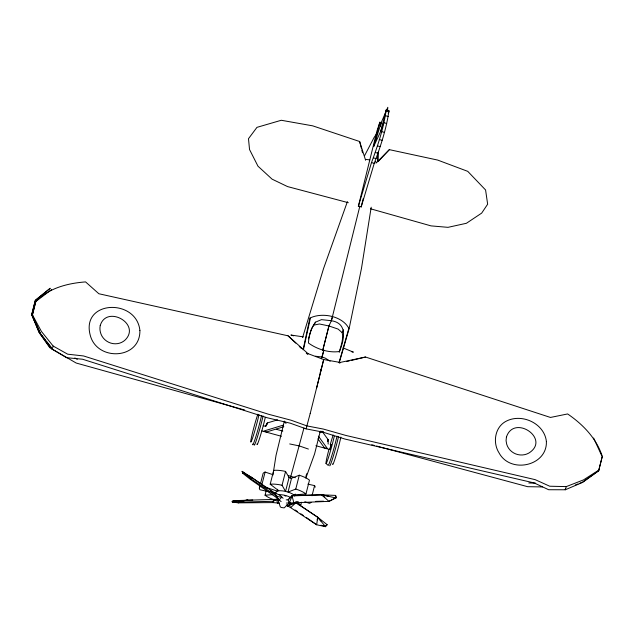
<?xml version="1.0" encoding="UTF-8"?>
<svg xmlns="http://www.w3.org/2000/svg" width="634" height="634" viewBox="0 0 634 634"><rect width="100%" height="100%" fill="white"/><g stroke="black" fill="none" stroke-linecap="round" stroke-linejoin="round"><path stroke-width="0.95" d="M378.062 161.068L378.141 152.176M377.587 161.678L377.801 152.889M387.556 110.332L387.81 107.305L381.232 122.592L373.664 146.589L380.788 131.159L383.142 123.915M330.591 446.399L331.297 444.355L329.894 449.268M327.873 441.343L328.079 439.576L321.969 431.183M325.527 526.696L317.705 517.241L316.667 524.77L325.527 526.696L327.16 524.714L317.705 517.241L295.547 502.405L317.705 517.241L320.875 520.974M273.183 473.463L276.036 455.331L284.254 421.555M371.199 207.215L361.483 268.372L349.144 328.586L339.198 362.767M317.23 519.88L317.705 517.241M358.353 206.296L371.5 162.581C377.816 145.551 383.744 127.917 386.177 109.951L388.935 110.712C386.502 128.67 380.574 146.311 374.258 163.334L361.261 206.724L358.353 206.296L376.937 131.04L379.853 122.219L381.232 122.592L380.495 126.404M303.084 349.794L309.923 317.84M303.48 349.421L310.454 317.864C322.397 312.142 342.487 316.112 348.866 328.388L339.039 362.656M329.965 448.88L330.409 447.073M316.604 388.182L323.681 359.533L307.997 353.637L288.066 335.814L98.864 293.748L85.574 281.908C67.45 283.271 49.103 288.09 35.876 301.221L32.223 315.669L40.6 333.888L52.186 349.223L66.602 357.695L82.547 359.232L267.461 417.822L290.348 423.219L306.087 428.869L322.484 432.016L344.92 439.045L534.137 482.934L548.656 489.733L565.298 489.773L582.662 482.371L598.639 470.816L602.3 456.369C596.436 438.324 583.018 424.487 567.628 413.947L550.463 417.449L365.525 357.029L340.133 362.442L323.697 359.541L310.2 413.534M331.416 320.733L359.779 206.454M361.111 207.056L363.242 198.521M320.313 431.128L314.583 453.92L305.842 478.091M31.732 314.646L35.227 300.548L50.213 288.272L35.393 300.199L31.732 314.646L39.229 332.628L49.761 347.67L76.151 363.02L244.732 410.024M32.223 315.669L35.876 301.221M320.218 372.649L321.161 368.845M327.635 441.319L328.079 439.576L328.166 444.085M598.639 470.816L602.3 456.369M259.354 488.18L260.059 485.414M260.526 483.568L262.872 474.351A17.245 5.444 14.3 0 1 265.099 472.053L273.381 474.818M261.818 484.962L265.099 472.053M274.403 499.877A17.245 5.444 14.3 0 1 265.044 495.225L266.217 490.613M278.754 490.787L270.203 484.21L273.714 470.38A17.245 5.444 14.3 0 1 285.562 471.427L289.064 477.576L285.546 491.405L282.051 485.256L285.562 471.427M277.692 489.258L277.216 491.104L264.346 486.809M373.664 146.589L379.853 122.219M331.36 320.717L321.462 319.639L315.55 322.143C311.032 328.024 308.972 335.798 308.409 342.994C317.008 349.231 328.895 353.098 339.491 351.505C344.032 340.038 348.24 323.316 331.368 320.717L328.935 325.963L322.666 350.626L328.943 325.971L338.136 329.101L342.194 332.684C343.707 339.372 340.815 345.934 339.245 352.353M330.132 361.229L325.337 358.162L322.151 357.021L323.887 350.119L321.335 358.765M380.788 131.159L386.177 109.951M388.23 113.478L388.935 110.712M299.28 475.223L291.545 478.25L288.026 492.087L295.769 489.052L299.28 475.223A17.245 5.444 14.3 0 1 309.479 480.136L305.96 493.973L293.835 494.9M294.778 495.891L295.246 494.052M299.161 505.092A17.245 5.444 14.3 0 0 300.801 504.989L301.507 502.215M312.007 495.748L314.583 485.604L307.878 484.146M303.963 427.958L290.324 478.163M310.184 413.534L306.087 428.869M308.496 338.889L310.105 332.937M331.36 320.709L332.43 316.762M288.502 475.73L291.157 476.324M302.6 337.534L323.538 268.594L347.4 201.628M266.843 424.661L267.374 422.949L277.47 419.874M32.469 314.9L41.408 331.439L53.169 346.061L52.186 349.223L52.178 348.486M598.892 470.048L583.47 479.914L566.289 486.603L565.298 489.773L565.298 489.036M305.865 476.443L306.745 473.701M310.335 332.089L311.666 328.547L315.55 322.143M328.119 496.042L321.715 494.829L291.973 495.883L288.105 499.822L289.199 502.992L328.943 501.367L336.345 497.603L335.592 495.408L321.715 494.829L292.369 495.558L289.199 502.992L286.338 503.063M266.264 425.382L267.374 422.949L265.48 426.016M307.997 353.637L307.648 354.398L306.246 353.075M342.194 332.684L343.525 329.807M339.784 363.203L340.133 362.442M364.605 155.631L374.179 137.324L376.762 133.631M292.369 495.558L288.105 499.822L286.203 499.869M281.131 501.613L276.353 497.484L250.525 479.447L242.743 473.273L243.218 472.75L251.864 477.608L274.023 492.452L280.022 495.265L283.081 498.261M250.525 479.447L251.864 477.608L242.101 471.347L242.743 473.273M273.539 492.967L274.023 492.452L277.256 496.509L281.639 497.302L278.976 500.171L276.266 496.66M276.353 497.484L277.256 496.509L251.009 478.932L242.101 471.347M378.205 161.504L389.347 149.648L437.634 160.061L467.741 171.346L485.581 189.978L487.649 204.211L481.674 213.111L466.402 223.287L447.992 227.337L431.049 225.886L370.462 208.768M233.669 500.654L232.321 502.033L232.187 501.343L233.669 500.654L277.201 499.299L277.343 499.988M376.025 163.112L389.347 149.648M290.126 502.318L284.167 507.882L281.282 507.493L280.283 506.835L277.09 497.001M287.083 504.68L287.701 506.067L290.38 503.935L295.769 502.905L290.61 507.628L286.259 505.108M35.71 301.586L51.568 289.572M327.16 524.714L325.305 526.196L320.875 525.229M598.607 470.729L582.527 482.149L579.801 483.235M336.345 497.603L328.943 501.367L321.715 494.829L335.949 497.936L335.592 495.408M278.152 498.768L272.889 501.296L238.115 502.16L232.187 501.343L252.768 500.02M277.201 499.299L272.889 501.296L273.143 502.588L279.38 503.198M575.268 485.05L577.994 483.956M287.701 506.067L295.769 502.905M314.218 325.02L319.449 323.982L328.935 325.963M283.303 425.129L264.013 430.993L266.375 432.023L283.826 426.722M319.655 432.634L323.348 431.54M240.001 502.334L238.249 502.849L232.321 502.033L234.263 501.779M241.744 501.819L243.488 501.312M246.111 500.543L247.854 500.028L243.971 500.527M346.457 361.602L349.318 360.92M351.228 360.461L365.525 357.029M247.854 500.028L238.115 502.16L238.249 502.849L273.143 502.588M265.044 495.225L272.509 494.655M278.627 499.386L276.717 499.434L277.47 503.245M295.523 501.874L298.424 501.803M315.811 501.375L323.538 501.185M542.466 486.928L527.646 486.69L376.564 446.043M566.289 486.603L549.726 486.223L535.175 479.653L345.974 435.471L323.348 429.059L306.967 425.921L291.212 420.255L268.515 414.256L83.577 355.959L67.672 354.184L53.169 346.061M528.772 482.965L535.667 483.171M365.612 159.388L369.812 159.871M315.375 356.221L322.135 357.013M303.266 336.852L290.911 335.037L293.59 335.83M289.714 443.943L299.319 445.932L308.409 449.062M269.521 491.841L259.94 489.757A17.245 5.444 14.3 0 1 259.916 486.857M273.349 492.681L276.226 493.307M351.513 351.68L353.352 352.139L343.026 347.868M348.343 202.706L287.527 186.578L272.073 179.153L257.983 166.195L249.534 149.529L248.488 138.703L256.96 127.355L281.282 120.27L312.689 125.841L359.637 141.509L365.604 160.251M371.778 444.751L374.646 445.528M386.336 111.196L389.094 111.949M385.512 115.729L388.27 116.49M383.895 122.727L386.661 123.487M381.589 131.618L384.347 132.371M379.322 139.528L382.08 140.28M377.436 145.852L380.194 146.612M375.288 152.509L378.046 153.262M373.347 157.826L376.113 158.587M371.5 162.581L374.258 163.334M358.503 205.971L361.261 206.724M263.245 425.715L266.042 426.484M276.297 429.289L282.819 431.072M261.834 430.922L281.409 436.279M315.906 445.734L329.894 449.561M291.157 476.396L295.365 477.743M304.819 501.779L309.416 503.317A17.245 5.444 14.3 0 0 311.088 502.342M248.544 476.031L251.864 477.608L267.12 488.418M74.828 357.948L77.277 359.296M375.415 161.765L376.453 162.352M288.946 502.968L290.38 503.935L289.77 502.548M295.111 509.982L297.576 511.63M300.857 513.825L303.314 515.474M306.602 517.677L316.667 524.77L290.61 507.628L290.19 506.685M277.351 498.134L278.794 499.101M270.33 490.692L272.739 492.396M296.918 501.993L300.801 504.989M321.715 494.829L324.767 497.31M326.003 463.462L328.135 465.356A18.441 1.03 -74.7 0 0 331.772 455.83A18.441 1.03 -74.7 0 0 337.003 436.184M288.066 335.814L295.761 343.113M299.256 346.433L301.356 348.423M45.149 339.594L40.465 333.674L34.775 320.844M46.322 341.076L51.592 347.749M276.258 496.565L278.976 500.171M284.294 421.095L286.013 423.425M49.769 346.909L39.102 332.382L31.7 314.559M318.355 436.113L327.239 448.309L324.568 447.961L317.903 438.815M31.977 313.885L32.802 315.502M32.183 315.581L34.339 319.964M593.63 438.046L601.785 455.838M291.973 495.883L293.819 502.524M359.637 141.509L361.309 148.11M361.792 149.989L362.505 152.818M279.063 494.774A8.083 2.552 14.3 0 1 290.182 497.27M276.266 493.363A9.867 3.115 14.3 0 1 282.915 490.93A9.867 3.115 14.3 0 1 294.739 495.836M288.906 477.537A9.867 3.115 14.3 0 1 291.394 478.202M284.801 495.788A4.438 1.403 14.3 0 1 285.918 496.081M295.769 489.052A17.245 5.444 14.3 0 1 305.96 493.973M314.583 485.604A17.245 5.444 14.3 0 1 315.161 487.189M270.203 484.21A17.245 5.444 14.3 0 1 282.051 485.256M338.524 436.604A18.441 1.03 -74.7 0 1 333.294 456.25A18.441 1.03 -74.7 0 1 329.656 465.776M340.878 437.072A16.381 0.911 -74.7 0 1 335.766 456.464A16.381 0.911 -74.7 0 1 332.652 463.898M334.261 436.295A17.173 0.959 -74.7 0 1 326.89 462.02A17.173 0.959 -74.7 0 1 328.895 449.585M330.219 444.727A17.173 0.959 -74.7 0 1 333.175 435.003M258.965 414.636A16.381 0.911 -74.7 0 1 252.768 437.452A16.381 0.911 -74.7 0 1 251.532 436.977A16.381 0.911 -74.7 0 1 257.84 414.2M261.557 415.516A18.441 1.03 -74.7 0 1 255.859 436.675A18.441 1.03 -74.7 0 1 252.657 444.054M265.281 417.402A17.173 0.959 -74.7 0 1 259.972 437.103A17.173 0.959 -74.7 0 1 256.992 443.974M263.078 415.936A18.441 1.03 -74.7 0 1 257.38 437.088A18.441 1.03 -74.7 0 1 254.179 444.474M546.381 441.415C547.419 466.014 510.433 474.169 499.069 452.922C492.317 442.453 494.948 426.381 506.867 420.865C522.519 413.32 544.384 423.663 546.381 441.415M139.9 330.52C140.383 359.755 96.883 361.538 90.218 335.164C80.843 299.93 136.603 298.107 139.9 330.52M506.423 437.103L506.067 440.693L506.717 444.291A14.962 14.297 19.3 0 0 528.748 453.12C551.326 439.108 513.968 413.669 506.423 437.103M100.235 325.496C99.459 329.173 100.164 332.993 102.034 336.242A14.962 14.241 31.6 0 0 125.318 339.832C141.097 323.744 106.567 304.589 100.235 325.496"/></g></svg>
